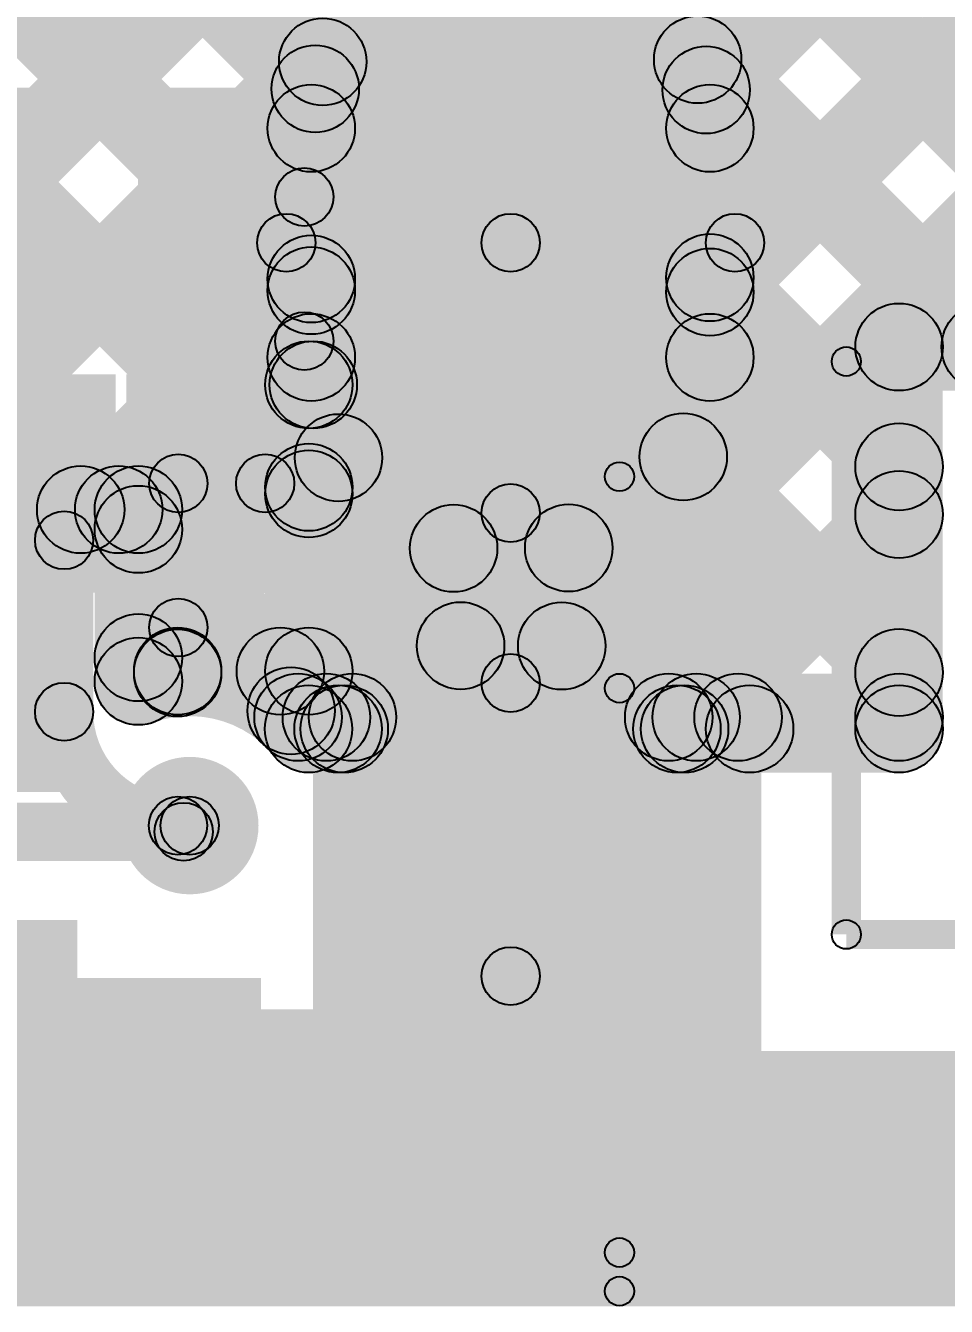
# Model space of a CAD drawing. Header units: millimetres. Extents: x 0 to 210, y 0 to 213.
# Drawn here: x 1.7706 to 1.9288, y -0.1094 to 0.1107 of the extents above; entities that cross this region are included whole.
import ezdxf

# ---------------------------------------------------------------- set-up
doc = ezdxf.new("R2010")
doc.units = ezdxf.units.MM
doc.header["$MEASUREMENT"] = 0
for name, color, linetype in [('BottomLayer', 5, 'Continuous'), ('BottomPaste', 16, 'Continuous'), ('BottomSolder', 6, 'Continuous'), ('PadHoleLayer', 156, 'Continuous'), ('TopLayer', 1, 'Continuous'), ('TopOverlay', 2, 'Continuous'), ('TopPaste', 8, 'Continuous'), ('TopSolder', 216, 'Continuous'), ('ViaHoleLayer', 16, 'Continuous')]:
    doc.layers.add(name, color=color, linetype=linetype)

# ---------------------------------------------------------------- blocks, each defined once
blk = doc.blocks.new('HDR_F_1X4_15')
at = {"layer": 'TopOverlay'}
h = blk.add_hatch(color=2, dxfattribs=at)
edge = h.paths.add_edge_path()
edge.add_arc((-0.06, 0.04543), 0.0025, 0, 360)
h = blk.add_hatch(color=2, dxfattribs=at)
edge = h.paths.add_edge_path()
edge.add_arc((-0.06, 0.04543), 0.0025, 0, 360)
for points in [[(-0.06, 0.04293), (-0.06, 0.04793), (0.358, 0.04793), (0.358, 0.04293)], [(-0.0575, -0.053), (-0.0625, -0.053), (-0.0625, 0.04543), (-0.0575, 0.04543)], [(-0.06, -0.0555), (-0.06, -0.0505), (0.358, -0.0505), (0.358, -0.0555)]]:
    blk.add_hatch(color=2, dxfattribs=at).paths.add_polyline_path(points)
h = blk.add_hatch(color=2, dxfattribs=at)
edge = h.paths.add_edge_path()
edge.add_arc((-0.06, -0.053), 0.0025, 0, 360)
h = blk.add_hatch(color=2, dxfattribs=at)
edge = h.paths.add_edge_path()
edge.add_arc((-0.06, -0.053), 0.0025, 0, 360)
for centre in [(-0.06, 0.04543), (-0.06, 0.04543), (-0.06, -0.053), (-0.06, -0.053)]:
    blk.add_circle(centre, 0.0025, dxfattribs=at)
blk = doc.blocks.new('2305018_2_69')
at = {"layer": 'BottomLayer'}
h = blk.add_hatch(color=5, dxfattribs=at)
edge = h.paths.add_edge_path()
edge.add_arc((0.1752, 0.03937), 0.01673, 180, 360)
edge.add_line((0.19193, 0.03937), (0.19193, 0.07874))
edge.add_arc((0.1752, 0.07874), 0.01673, 0, 180)
edge.add_line((0.15846, 0.07874), (0.15846, 0.03937))
h = blk.add_hatch(color=5, dxfattribs=at)
edge = h.paths.add_edge_path()
edge.add_arc((0.1752, -0.09055), 0.01673, 180, 360)
edge.add_line((0.19193, -0.09055), (0.19193, -0.04331))
edge.add_arc((0.1752, -0.04331), 0.01673, 0, 180)
edge.add_line((0.15846, -0.04331), (0.15846, -0.09055))
at = {"layer": 'BottomSolder'}
h = blk.add_hatch(color=6, dxfattribs=at)
edge = h.paths.add_edge_path()
edge.add_arc((0.1752, 0.03937), 0.02073, 180, 360)
edge.add_line((0.19593, 0.03937), (0.19593, 0.07874))
edge.add_arc((0.1752, 0.07874), 0.02073, 0, 180)
edge.add_line((0.15446, 0.07874), (0.15446, 0.03937))
h = blk.add_hatch(color=6, dxfattribs=at)
edge = h.paths.add_edge_path()
edge.add_arc((0.1752, -0.09055), 0.02073, 180, 360)
edge.add_line((0.19593, -0.09055), (0.19593, -0.04331))
edge.add_arc((0.1752, -0.04331), 0.02073, 0, 180)
edge.add_line((0.15446, -0.04331), (0.15446, -0.09055))
at = {"layer": 'PadHoleLayer'}
h = blk.add_hatch(color=156, dxfattribs=at)
edge = h.paths.add_edge_path()
edge.add_arc((0.1752, 0.03937), 0.00886, 180, 360)
edge.add_line((0.18406, 0.03937), (0.18406, 0.07874))
edge.add_arc((0.1752, 0.07874), 0.00886, 0, 180)
edge.add_line((0.16634, 0.07874), (0.16634, 0.03937))
h = blk.add_hatch(color=156, dxfattribs=at)
edge = h.paths.add_edge_path()
edge.add_arc((0.1752, -0.09055), 0.00886, 180, 360)
edge.add_line((0.18406, -0.09055), (0.18406, -0.04331))
edge.add_arc((0.1752, -0.04331), 0.00886, 0, 180)
edge.add_line((0.16634, -0.04331), (0.16634, -0.09055))
at = {"layer": 'TopLayer'}
h = blk.add_hatch(color=1, dxfattribs=at)
edge = h.paths.add_edge_path()
edge.add_arc((0.1752, 0.03937), 0.01673, 180, 360)
edge.add_line((0.19193, 0.03937), (0.19193, 0.07874))
edge.add_arc((0.1752, 0.07874), 0.01673, 0, 180)
edge.add_line((0.15846, 0.07874), (0.15846, 0.03937))
for points in [[(0.08366, 0.08169), (0.0935, 0.08169), (0.0935, 0.05217), (0.08366, 0.05217)], [(0.11516, 0.08169), (0.125, 0.08169), (0.125, 0.05217), (0.11516, 0.05217)], [(0.13386, 0.08169), (0.14567, 0.08169), (0.14567, 0.05217), (0.13386, 0.05217)], [(0.0935, 0.03248), (0.10335, 0.03248), (0.10335, 0.00295), (0.0935, 0.00295)], [(0.11319, 0.03248), (0.12303, 0.03248), (0.12303, 0.00295), (0.11319, 0.00295)]]:
    blk.add_hatch(color=1, dxfattribs=at).paths.add_polyline_path(points)
h = blk.add_hatch(color=1, dxfattribs=at)
edge = h.paths.add_edge_path()
edge.add_arc((0.1752, -0.09055), 0.01673, 180, 360)
edge.add_line((0.19193, -0.09055), (0.19193, -0.04331))
edge.add_arc((0.1752, -0.04331), 0.01673, 0, 180)
edge.add_line((0.15846, -0.04331), (0.15846, -0.09055))
at = {"layer": 'TopOverlay'}
h = blk.add_hatch(color=2, dxfattribs=at)
edge = h.paths.add_edge_path()
edge.add_arc((0.1939, 0.01889), 0.0025, 0, 360)
for points in [[(0.1964, -0.01747), (0.1914, -0.01747), (0.1914, 0.01889), (0.1964, 0.01889)], [(0.1964, -0.12106), (0.1914, -0.12106), (0.1914, -0.11442), (0.1964, -0.11442)], [(-0.1939, -0.12356), (-0.1939, -0.11856), (0.1939, -0.11856), (0.1939, -0.12356)]]:
    blk.add_hatch(color=2, dxfattribs=at).paths.add_polyline_path(points)
h = blk.add_hatch(color=2, dxfattribs=at)
edge = h.paths.add_edge_path()
edge.add_arc((0.1939, -0.01747), 0.0025, 0, 360)
h = blk.add_hatch(color=2, dxfattribs=at)
edge = h.paths.add_edge_path()
edge.add_arc((0.1939, -0.11442), 0.0025, 0, 360)
h = blk.add_hatch(color=2, dxfattribs=at)
edge = h.paths.add_edge_path()
edge.add_arc((0.1939, -0.12106), 0.0025, 0, 360)
h = blk.add_hatch(color=2, dxfattribs=at)
edge = h.paths.add_edge_path()
edge.add_arc((0.1939, -0.12106), 0.0025, 0, 360)
at = {"layer": 'TopPaste'}
for points in [[(0.08366, 0.08169), (0.0935, 0.08169), (0.0935, 0.05217), (0.08366, 0.05217)], [(0.11516, 0.08169), (0.125, 0.08169), (0.125, 0.05217), (0.11516, 0.05217)], [(0.13386, 0.08169), (0.14567, 0.08169), (0.14567, 0.05217), (0.13386, 0.05217)], [(0.0935, 0.03248), (0.10335, 0.03248), (0.10335, 0.00295), (0.0935, 0.00295)], [(0.11319, 0.03248), (0.12303, 0.03248), (0.12303, 0.00295), (0.11319, 0.00295)]]:
    blk.add_hatch(color=8, dxfattribs=at).paths.add_polyline_path(points)
at = {"layer": 'TopSolder'}
h = blk.add_hatch(color=216, dxfattribs=at)
edge = h.paths.add_edge_path()
edge.add_arc((0.1752, 0.03937), 0.02073, 180, 360)
edge.add_line((0.19593, 0.03937), (0.19593, 0.07874))
edge.add_arc((0.1752, 0.07874), 0.02073, 0, 180)
edge.add_line((0.15446, 0.07874), (0.15446, 0.03937))
for points in [[(0.07966, 0.08569), (0.0975, 0.08569), (0.0975, 0.04817), (0.07966, 0.04817)], [(0.11116, 0.08569), (0.129, 0.08569), (0.129, 0.04817), (0.11116, 0.04817)], [(0.12986, 0.08569), (0.14967, 0.08569), (0.14967, 0.04817), (0.12986, 0.04817)], [(0.0895, 0.03648), (0.10735, 0.03648), (0.10735, -0.00105), (0.0895, -0.00105)], [(0.10919, 0.03648), (0.12703, 0.03648), (0.12703, -0.00105), (0.10919, -0.00105)]]:
    blk.add_hatch(color=216, dxfattribs=at).paths.add_polyline_path(points)
h = blk.add_hatch(color=216, dxfattribs=at)
edge = h.paths.add_edge_path()
edge.add_arc((0.1752, -0.09055), 0.02073, 180, 360)
edge.add_line((0.19593, -0.09055), (0.19593, -0.04331))
edge.add_arc((0.1752, -0.04331), 0.02073, 0, 180)
edge.add_line((0.15446, -0.04331), (0.15446, -0.09055))
at = {"layer": 'TopOverlay'}
for centre in [(0.1939, 0.01889), (0.1939, -0.01747), (0.1939, -0.11442), (0.1939, -0.12106), (0.1939, -0.12106)]:
    blk.add_circle(centre, 0.0025, dxfattribs=at)
blk = doc.blocks.new('RES_0603_B_92')
at = {"layer": 'BottomLayer'}
for points in [[(-0.045, -0.0175), (-0.045, 0.0175), (-0.015, 0.0175), (-0.015, -0.0175)], [(0.015, -0.0175), (0.015, 0.0175), (0.045, 0.0175), (0.045, -0.0175)]]:
    blk.add_hatch(color=5, dxfattribs=at).paths.add_polyline_path(points)
at = {"layer": 'BottomPaste'}
for points in [[(-0.045, -0.0175), (-0.045, 0.0175), (-0.015, 0.0175), (-0.015, -0.0175)], [(0.015, -0.0175), (0.015, 0.0175), (0.045, 0.0175), (0.045, -0.0175)]]:
    blk.add_hatch(color=16, dxfattribs=at).paths.add_polyline_path(points)
at = {"layer": 'BottomSolder'}
for points in [[(-0.049, -0.0215), (-0.049, 0.0215), (-0.011, 0.0215), (-0.011, -0.0215)], [(0.011, -0.0215), (0.011, 0.0215), (0.049, 0.0215), (0.049, -0.0215)]]:
    blk.add_hatch(color=6, dxfattribs=at).paths.add_polyline_path(points)

msp = doc.modelspace()

# ---------------------------------------------------------------- hatches: boundary and pattern name
at = {"layer": 'BottomLayer'}
for points in [[(1.86798, -0.00124), (1.85738, 0.00937), (2.02891, 0.18091), (2.03952, 0.1703)], [(1.72486, 0.14932), (1.73547, 0.15993), (1.82498, 0.07042), (1.81437, 0.05982)], [(1.72132, 0.11751), (1.73192, 0.12812), (1.85063, 0.00942), (1.84002, -0.00119)], [(1.89344, 0.05958), (1.88283, 0.07018), (1.93899, 0.12634), (1.9496, 0.11574)], [(1.69967, 0.00723), (1.68906, 0.01783), (1.79561, 0.12438), (1.80622, 0.11377)], [(1.79577, 0.11377), (1.80637, 0.12438), (1.82565, 0.1051), (1.81505, 0.09449)], [(1.8928, 0.09429), (1.8822, 0.1049), (1.90168, 0.12438), (1.91228, 0.11377)], [(1.90183, 0.11377), (1.91244, 0.12438), (1.97608, 0.06074), (1.96547, 0.05014)], [(1.69772, 0.10575), (1.70833, 0.11636), (1.79188, 0.0328), (1.78128, 0.0222)], [(1.81997, -0.09761), (1.89597, -0.09761), (1.89597, 0.11639), (1.81997, 0.11639)], [(1.88074, 0.09951), (1.89135, 0.11012), (1.94072, 0.06074), (1.93011, 0.05014)], [(1.75, 0.0222), (1.73939, 0.0328), (1.81633, 0.10975), (1.82694, 0.09914)], [(1.82717, 0.05365), (1.81217, 0.05365), (1.81217, 0.09302), (1.82717, 0.09302)], [(1.89564, 0.05365), (1.88064, 0.05365), (1.88064, 0.09302), (1.89564, 0.09302)], [(1.81536, 0.06834), (1.81536, 0.07834), (1.85391, 0.07834), (1.85391, 0.06834)], [(1.85391, 0.06834), (1.85391, 0.07834), (1.89245, 0.07834), (1.89245, 0.06834)], [(1.85891, 0.02692), (1.84891, 0.02692), (1.84891, 0.07334), (1.85891, 0.07334)], [(1.88283, 0.06206), (1.89344, 0.07267), (1.92595, 0.04016), (1.91534, 0.02956)], [(1.78535, 0.0222), (1.77474, 0.0328), (1.81437, 0.07243), (1.82498, 0.06182)], [(1.92064, 0.04794), (1.92064, 0.06294), (2.02051, 0.06294), (2.02051, 0.04794)], [(1.92814, -0.00818), (1.91314, -0.00818), (1.91314, 0.05544), (1.92814, 0.05544)], [(1.87827, 0.03127), (1.88888, 0.04188), (1.92595, 0.00481), (1.91534, -0.0058)], [(1.79527, -0.00324), (1.78467, 0.00737), (1.81902, 0.04173), (1.82963, 0.03112)], [(1.72597, 0.02), (1.72597, 0.035), (1.78997, 0.035), (1.78997, 0.02)], [(1.78128, 0.0222), (1.79188, 0.0328), (1.79527, 0.02942), (1.78467, 0.01881)], [(1.89109, -0.01348), (1.88048, -0.00288), (1.91534, 0.03198), (1.92595, 0.02137)], [(1.78467, 0.01881), (1.79527, 0.02942), (1.82757, -0.00288), (1.81696, -0.01348)], [(1.79747, -0.002), (1.78247, -0.002), (1.78247, 0.0275), (1.79747, 0.0275)], [(1.8215, -0.01236), (1.81089, -0.00176), (1.83881, 0.02616), (1.84941, 0.01555)], [(1.85858, 0.0156), (1.86919, 0.02621), (1.89828, -0.00288), (1.88767, -0.01348)], [(1.81739, -0.01568), (1.81739, -0.00068), (1.82675, -0.00068), (1.82675, -0.01568)], [(1.88106, -0.01568), (1.88106, -0.00068), (1.92064, -0.00068), (1.92064, -0.01568)], [(1.85891, -0.05265), (1.84891, -0.05265), (1.84891, -0.00229), (1.85891, -0.00229)], [(1.64838, -0.03285), (1.64838, -0.02285), (1.79773, -0.02285), (1.79773, -0.03285)], [(1.80126, -0.03139), (1.79419, -0.02431), (1.79525, -0.02325), (1.80232, -0.03032)], [(0.58, -0.10939), (1.837, -0.10939), (1.837, -0.05834), (0.58, -0.05834)], [(1.343, -0.10939), (2.528, -0.10939), (2.528, -0.06551), (1.343, -0.06551)]]:
    msp.add_hatch(color=5, dxfattribs=at).paths.add_polyline_path(points)
h = msp.add_hatch(color=5, dxfattribs=at)
edge = h.paths.add_edge_path()
edge.add_arc((1.88604, 0.10482), 0.0075, 0, 360)
h = msp.add_hatch(color=5, dxfattribs=at)
edge = h.paths.add_edge_path()
edge.add_arc((1.82163, 0.10444), 0.0075, 0, 360)
h = msp.add_hatch(color=5, dxfattribs=at)
edge = h.paths.add_edge_path()
edge.add_arc((1.82035, 0.0998), 0.0075, 0, 360)
h = msp.add_hatch(color=5, dxfattribs=at)
edge = h.paths.add_edge_path()
edge.add_arc((1.8875, 0.0996), 0.0075, 0, 360)
h = msp.add_hatch(color=5, dxfattribs=at)
edge = h.paths.add_edge_path()
edge.add_arc((1.81967, 0.09302), 0.0075, 0, 360)
h = msp.add_hatch(color=5, dxfattribs=at)
edge = h.paths.add_edge_path()
edge.add_arc((1.81967, 0.09302), 0.0075, 0, 360)
h = msp.add_hatch(color=5, dxfattribs=at)
edge = h.paths.add_edge_path()
edge.add_arc((1.88814, 0.09302), 0.0075, 0, 360)
h = msp.add_hatch(color=5, dxfattribs=at)
edge = h.paths.add_edge_path()
edge.add_arc((1.88814, 0.09302), 0.0075, 0, 360)
h = msp.add_hatch(color=5, dxfattribs=at)
edge = h.paths.add_edge_path()
edge.add_arc((1.81536, 0.07334), 0.005, 0, 360)
h = msp.add_hatch(color=5, dxfattribs=at)
edge = h.paths.add_edge_path()
edge.add_arc((1.85391, 0.07334), 0.005, 0, 360)
h = msp.add_hatch(color=5, dxfattribs=at)
edge = h.paths.add_edge_path()
edge.add_arc((1.85391, 0.07334), 0.005, 0, 360)
h = msp.add_hatch(color=5, dxfattribs=at)
edge = h.paths.add_edge_path()
edge.add_arc((1.85391, 0.07334), 0.005, 0, 360)
h = msp.add_hatch(color=5, dxfattribs=at)
edge = h.paths.add_edge_path()
edge.add_arc((1.89245, 0.07334), 0.005, 0, 360)
h = msp.add_hatch(color=5, dxfattribs=at)
edge = h.paths.add_edge_path()
edge.add_arc((1.88814, 0.06736), 0.0075, 0, 360)
h = msp.add_hatch(color=5, dxfattribs=at)
edge = h.paths.add_edge_path()
edge.add_arc((1.81967, 0.06713), 0.0075, 0, 360)
h = msp.add_hatch(color=5, dxfattribs=at)
edge = h.paths.add_edge_path()
edge.add_arc((1.81967, 0.06512), 0.0075, 0, 360)
h = msp.add_hatch(color=5, dxfattribs=at)
edge = h.paths.add_edge_path()
edge.add_arc((1.88814, 0.06488), 0.0075, 0, 360)
h = msp.add_hatch(color=5, dxfattribs=at)
edge = h.paths.add_edge_path()
edge.add_arc((1.92064, 0.05544), 0.0075, 0, 360)
h = msp.add_hatch(color=5, dxfattribs=at)
edge = h.paths.add_edge_path()
edge.add_arc((1.92064, 0.05544), 0.0075, 0, 360)
h = msp.add_hatch(color=5, dxfattribs=at)
edge = h.paths.add_edge_path()
edge.add_arc((1.93542, 0.05544), 0.0075, 0, 360)
h = msp.add_hatch(color=5, dxfattribs=at)
edge = h.paths.add_edge_path()
edge.add_arc((1.81967, 0.05365), 0.0075, 0, 360)
h = msp.add_hatch(color=5, dxfattribs=at)
edge = h.paths.add_edge_path()
edge.add_arc((1.81967, 0.05365), 0.0075, 0, 360)
h = msp.add_hatch(color=5, dxfattribs=at)
edge = h.paths.add_edge_path()
edge.add_arc((1.88814, 0.05365), 0.0075, 0, 360)
h = msp.add_hatch(color=5, dxfattribs=at)
edge = h.paths.add_edge_path()
edge.add_arc((1.88814, 0.05365), 0.0075, 0, 360)
h = msp.add_hatch(color=5, dxfattribs=at)
edge = h.paths.add_edge_path()
edge.add_arc((1.88357, 0.03657), 0.0075, 0, 360)
h = msp.add_hatch(color=5, dxfattribs=at)
edge = h.paths.add_edge_path()
edge.add_arc((1.82433, 0.03642), 0.0075, 0, 360)
h = msp.add_hatch(color=5, dxfattribs=at)
edge = h.paths.add_edge_path()
edge.add_arc((1.92064, 0.03486), 0.0075, 0, 360)
h = msp.add_hatch(color=5, dxfattribs=at)
edge = h.paths.add_edge_path()
edge.add_arc((1.78005, 0.0275), 0.0075, 0, 360)
h = msp.add_hatch(color=5, dxfattribs=at)
edge = h.paths.add_edge_path()
edge.add_arc((1.78658, 0.0275), 0.0075, 0, 360)
h = msp.add_hatch(color=5, dxfattribs=at)
edge = h.paths.add_edge_path()
edge.add_arc((1.78658, 0.0275), 0.0075, 0, 360)
h = msp.add_hatch(color=5, dxfattribs=at)
edge = h.paths.add_edge_path()
edge.add_arc((1.78997, 0.0275), 0.0075, 0, 360)
h = msp.add_hatch(color=5, dxfattribs=at)
edge = h.paths.add_edge_path()
edge.add_arc((1.78997, 0.0275), 0.0075, 0, 360)
h = msp.add_hatch(color=5, dxfattribs=at)
edge = h.paths.add_edge_path()
edge.add_arc((1.92064, 0.02667), 0.0075, 0, 360)
h = msp.add_hatch(color=5, dxfattribs=at)
edge = h.paths.add_edge_path()
edge.add_arc((1.78997, 0.02411), 0.0075, 0, 360)
h = msp.add_hatch(color=5, dxfattribs=at)
edge = h.paths.add_edge_path()
edge.add_arc((1.78997, 0.02411), 0.0075, 0, 360)
h = msp.add_hatch(color=5, dxfattribs=at)
edge = h.paths.add_edge_path()
edge.add_arc((1.85391, 0.02692), 0.005, 0, 360)
h = msp.add_hatch(color=5, dxfattribs=at)
edge = h.paths.add_edge_path()
edge.add_arc((1.84411, 0.02085), 0.0075, 0, 360)
h = msp.add_hatch(color=5, dxfattribs=at)
edge = h.paths.add_edge_path()
edge.add_arc((1.86388, 0.02091), 0.0075, 0, 360)
h = msp.add_hatch(color=5, dxfattribs=at)
edge = h.paths.add_edge_path()
edge.add_arc((1.84532, 0.00411), 0.0075, 0, 360)
h = msp.add_hatch(color=5, dxfattribs=at)
edge = h.paths.add_edge_path()
edge.add_arc((1.86268, 0.00407), 0.0075, 0, 360)
h = msp.add_hatch(color=5, dxfattribs=at)
edge = h.paths.add_edge_path()
edge.add_arc((1.78997, 0.00207), 0.0075, 0, 360)
h = msp.add_hatch(color=5, dxfattribs=at)
edge = h.paths.add_edge_path()
edge.add_arc((1.92064, -0.00049), 0.0075, 0, 360)
h = msp.add_hatch(color=5, dxfattribs=at)
edge = h.paths.add_edge_path()
edge.add_arc((1.78997, -0.002), 0.0075, 0, 360)
h = msp.add_hatch(color=5, dxfattribs=at)
edge = h.paths.add_edge_path()
edge.add_arc((1.78997, -0.002), 0.0075, 0, 360)
h = msp.add_hatch(color=5, dxfattribs=at)
edge = h.paths.add_edge_path()
edge.add_arc((1.85391, -0.00229), 0.005, 0, 360)
h = msp.add_hatch(color=5, dxfattribs=at)
edge = h.paths.add_edge_path()
edge.add_arc((1.8162, -0.00706), 0.0075, 0, 360)
h = msp.add_hatch(color=5, dxfattribs=at)
edge = h.paths.add_edge_path()
edge.add_arc((1.81739, -0.00818), 0.0075, 0, 360)
h = msp.add_hatch(color=5, dxfattribs=at)
edge = h.paths.add_edge_path()
edge.add_arc((1.81739, -0.00818), 0.0075, 0, 360)
h = msp.add_hatch(color=5, dxfattribs=at)
edge = h.paths.add_edge_path()
edge.add_arc((1.82226, -0.00818), 0.0075, 0, 360)
h = msp.add_hatch(color=5, dxfattribs=at)
edge = h.paths.add_edge_path()
edge.add_arc((1.82675, -0.00818), 0.0075, 0, 360)
h = msp.add_hatch(color=5, dxfattribs=at)
edge = h.paths.add_edge_path()
edge.add_arc((1.82675, -0.00818), 0.0075, 0, 360)
h = msp.add_hatch(color=5, dxfattribs=at)
edge = h.paths.add_edge_path()
edge.add_arc((1.88106, -0.00818), 0.0075, 0, 360)
h = msp.add_hatch(color=5, dxfattribs=at)
edge = h.paths.add_edge_path()
edge.add_arc((1.88106, -0.00818), 0.0075, 0, 360)
h = msp.add_hatch(color=5, dxfattribs=at)
edge = h.paths.add_edge_path()
edge.add_arc((1.88579, -0.00818), 0.0075, 0, 360)
h = msp.add_hatch(color=5, dxfattribs=at)
edge = h.paths.add_edge_path()
edge.add_arc((1.89297, -0.00818), 0.0075, 0, 360)
h = msp.add_hatch(color=5, dxfattribs=at)
edge = h.paths.add_edge_path()
edge.add_arc((1.92064, -0.00818), 0.0075, 0, 360)
h = msp.add_hatch(color=5, dxfattribs=at)
edge = h.paths.add_edge_path()
edge.add_arc((1.92064, -0.00818), 0.0075, 0, 360)
h = msp.add_hatch(color=5, dxfattribs=at)
edge = h.paths.add_edge_path()
edge.add_arc((1.79879, -0.02679), 0.01181, 0, 360)
h = msp.add_hatch(color=5, dxfattribs=at)
edge = h.paths.add_edge_path()
edge.add_arc((1.79879, -0.02679), 0.005, 0, 360)
h = msp.add_hatch(color=5, dxfattribs=at)
edge = h.paths.add_edge_path()
edge.add_arc((1.79773, -0.02785), 0.005, 0, 360)
h = msp.add_hatch(color=5, dxfattribs=at)
edge = h.paths.add_edge_path()
edge.add_arc((1.79773, -0.02785), 0.005, 0, 360)
h = msp.add_hatch(color=5, dxfattribs=at)
edge = h.paths.add_edge_path()
edge.add_arc((1.85391, -0.05265), 0.005, 0, 360)
at = {"layer": 'TopLayer'}
for points in [[(1.8928, 0.09429), (1.8822, 0.1049), (1.9051, 0.1278), (1.91571, 0.1172)], [(1.89841, 0.1172), (1.90902, 0.1278), (1.95038, 0.08644), (1.93977, 0.07584)], [(1.89344, 0.05958), (1.88283, 0.07018), (1.93977, 0.12712), (1.95038, 0.11651)], [(1.88074, 0.09951), (1.89135, 0.11012), (1.94072, 0.06074), (1.93011, 0.05014)], [(1.79682, 0.01435), (1.89697, 0.01435), (1.89697, 0.09874), (1.79682, 0.09874)], [(1.89564, 0.05365), (1.88064, 0.05365), (1.88064, 0.09302), (1.89564, 0.09302)], [(1.86798, -0.00124), (1.85738, 0.00937), (1.93977, 0.09177), (1.95038, 0.08116)], [(1.82347, 0.05645), (1.81347, 0.05645), (1.81347, 0.08121), (1.82347, 0.08121)], [(1.85391, 0.06834), (1.85391, 0.07834), (1.89245, 0.07834), (1.89245, 0.06834)], [(1.85891, 0.02692), (1.84891, 0.02692), (1.84891, 0.07334), (1.85891, 0.07334)], [(1.88283, 0.06206), (1.89344, 0.07267), (1.92595, 0.04016), (1.91534, 0.02956)], [(1.92064, 0.04794), (1.92064, 0.06294), (1.94507, 0.06294), (1.94507, 0.04794)], [(1.92814, -0.01018), (1.91314, -0.01018), (1.91314, 0.05544), (1.92814, 0.05544)], [(1.82674, -0.00026), (1.81174, -0.00026), (1.81174, 0.04895), (1.82674, 0.04895)], [(1.82076, -0.10824), (1.89697, -0.10824), (1.89697, 0.04591), (1.82076, 0.04591)], [(1.87827, 0.03127), (1.88888, 0.04188), (1.92595, 0.00481), (1.91534, -0.0058)], [(1.82454, 0.02603), (1.81394, 0.03664), (1.81902, 0.04173), (1.82963, 0.03112)], [(1.79682, 0.027), (1.79682, 0.037), (1.81174, 0.037), (1.81174, 0.027)], [(1.81394, 0.02489), (1.82454, 0.0355), (1.85063, 0.00942), (1.84002, -0.00119)], [(1.80182, 0.00724), (1.79182, 0.00724), (1.79182, 0.032), (1.80182, 0.032)], [(1.88909, -0.01548), (1.87848, -0.00488), (1.91534, 0.03198), (1.92595, 0.02137)], [(1.8215, -0.01236), (1.81089, -0.00176), (1.83881, 0.02616), (1.84941, 0.01555)], [(1.85858, 0.0156), (1.86919, 0.02621), (1.90028, -0.00488), (1.88967, -0.01548)], [(1.78221, -0.00724), (1.77221, -0.00724), (1.77221, 0.02224), (1.78221, 0.02224)], [(1.79671, -0.00776), (1.79671, 0.00724), (1.81924, 0.00724), (1.81924, -0.00776)], [(1.80904, -0.00557), (1.81965, 0.00504), (1.82957, -0.00488), (1.81896, -0.01548)], [(1.81919, -0.01768), (1.81919, -0.00268), (1.82533, -0.00268), (1.82533, -0.01768)], [(1.85891, -0.05265), (1.84891, -0.05265), (1.84891, -0.00229), (1.85891, -0.00229)], [(1.88248, -0.01768), (1.88248, -0.00268), (1.92064, -0.00268), (1.92064, -0.01768)], [(1.5, -0.10824), (1.811, -0.10824), (1.811, -0.053), (1.5, -0.053)]]:
    msp.add_hatch(color=1, dxfattribs=at).paths.add_polyline_path(points)
h = msp.add_hatch(color=1, dxfattribs=at)
edge = h.paths.add_edge_path()
edge.add_arc((1.88604, 0.10482), 0.0075, 0, 360)
h = msp.add_hatch(color=1, dxfattribs=at)
edge = h.paths.add_edge_path()
edge.add_arc((1.8875, 0.0996), 0.0075, 0, 360)
h = msp.add_hatch(color=1, dxfattribs=at)
edge = h.paths.add_edge_path()
edge.add_arc((1.88814, 0.09302), 0.0075, 0, 360)
h = msp.add_hatch(color=1, dxfattribs=at)
edge = h.paths.add_edge_path()
edge.add_arc((1.88814, 0.09302), 0.0075, 0, 360)
h = msp.add_hatch(color=1, dxfattribs=at)
edge = h.paths.add_edge_path()
edge.add_arc((1.81847, 0.08121), 0.005, 0, 360)
h = msp.add_hatch(color=1, dxfattribs=at)
edge = h.paths.add_edge_path()
edge.add_arc((1.85391, 0.07334), 0.005, 0, 360)
h = msp.add_hatch(color=1, dxfattribs=at)
edge = h.paths.add_edge_path()
edge.add_arc((1.85391, 0.07334), 0.005, 0, 360)
h = msp.add_hatch(color=1, dxfattribs=at)
edge = h.paths.add_edge_path()
edge.add_arc((1.89245, 0.07334), 0.005, 0, 360)
h = msp.add_hatch(color=1, dxfattribs=at)
edge = h.paths.add_edge_path()
edge.add_arc((1.88814, 0.06736), 0.0075, 0, 360)
h = msp.add_hatch(color=1, dxfattribs=at)
edge = h.paths.add_edge_path()
edge.add_arc((1.88814, 0.06488), 0.0075, 0, 360)
h = msp.add_hatch(color=1, dxfattribs=at)
edge = h.paths.add_edge_path()
edge.add_arc((1.92064, 0.05544), 0.0075, 0, 360)
h = msp.add_hatch(color=1, dxfattribs=at)
edge = h.paths.add_edge_path()
edge.add_arc((1.92064, 0.05544), 0.0075, 0, 360)
h = msp.add_hatch(color=1, dxfattribs=at)
edge = h.paths.add_edge_path()
edge.add_arc((1.93542, 0.05544), 0.0075, 0, 360)
h = msp.add_hatch(color=1, dxfattribs=at)
edge = h.paths.add_edge_path()
edge.add_arc((1.81847, 0.05645), 0.005, 0, 360)
h = msp.add_hatch(color=1, dxfattribs=at)
edge = h.paths.add_edge_path()
edge.add_arc((1.88814, 0.05365), 0.0075, 0, 360)
h = msp.add_hatch(color=1, dxfattribs=at)
edge = h.paths.add_edge_path()
edge.add_arc((1.88814, 0.05365), 0.0075, 0, 360)
h = msp.add_hatch(color=1, dxfattribs=at)
edge = h.paths.add_edge_path()
edge.add_arc((1.81924, 0.04895), 0.0075, 0, 360)
h = msp.add_hatch(color=1, dxfattribs=at)
edge = h.paths.add_edge_path()
edge.add_arc((1.82, 0.04895), 0.0075, 0, 360)
h = msp.add_hatch(color=1, dxfattribs=at)
edge = h.paths.add_edge_path()
edge.add_arc((1.88357, 0.03657), 0.0075, 0, 360)
h = msp.add_hatch(color=1, dxfattribs=at)
edge = h.paths.add_edge_path()
edge.add_arc((1.82433, 0.03642), 0.0075, 0, 360)
h = msp.add_hatch(color=1, dxfattribs=at)
edge = h.paths.add_edge_path()
edge.add_arc((1.92064, 0.03486), 0.0075, 0, 360)
h = msp.add_hatch(color=1, dxfattribs=at)
edge = h.paths.add_edge_path()
edge.add_arc((1.81924, 0.03134), 0.0075, 0, 360)
h = msp.add_hatch(color=1, dxfattribs=at)
edge = h.paths.add_edge_path()
edge.add_arc((1.81924, 0.0302), 0.0075, 0, 360)
h = msp.add_hatch(color=1, dxfattribs=at)
edge = h.paths.add_edge_path()
edge.add_arc((1.79682, 0.032), 0.005, 0, 360)
h = msp.add_hatch(color=1, dxfattribs=at)
edge = h.paths.add_edge_path()
edge.add_arc((1.79682, 0.032), 0.005, 0, 360)
h = msp.add_hatch(color=1, dxfattribs=at)
edge = h.paths.add_edge_path()
edge.add_arc((1.81174, 0.032), 0.005, 0, 360)
h = msp.add_hatch(color=1, dxfattribs=at)
edge = h.paths.add_edge_path()
edge.add_arc((1.92064, 0.02667), 0.0075, 0, 360)
h = msp.add_hatch(color=1, dxfattribs=at)
edge = h.paths.add_edge_path()
edge.add_arc((1.85391, 0.02692), 0.005, 0, 360)
h = msp.add_hatch(color=1, dxfattribs=at)
edge = h.paths.add_edge_path()
edge.add_arc((1.77721, 0.02224), 0.005, 0, 360)
h = msp.add_hatch(color=1, dxfattribs=at)
edge = h.paths.add_edge_path()
edge.add_arc((1.84411, 0.02085), 0.0075, 0, 360)
h = msp.add_hatch(color=1, dxfattribs=at)
edge = h.paths.add_edge_path()
edge.add_arc((1.86388, 0.02091), 0.0075, 0, 360)
h = msp.add_hatch(color=1, dxfattribs=at)
edge = h.paths.add_edge_path()
edge.add_arc((1.79682, 0.00724), 0.005, 0, 360)
h = msp.add_hatch(color=1, dxfattribs=at)
edge = h.paths.add_edge_path()
edge.add_arc((1.84532, 0.00411), 0.0075, 0, 360)
h = msp.add_hatch(color=1, dxfattribs=at)
edge = h.paths.add_edge_path()
edge.add_arc((1.86268, 0.00407), 0.0075, 0, 360)
h = msp.add_hatch(color=1, dxfattribs=at)
edge = h.paths.add_edge_path()
edge.add_arc((1.79671, -0.00026), 0.0075, 0, 360)
h = msp.add_hatch(color=1, dxfattribs=at)
edge = h.paths.add_edge_path()
edge.add_arc((1.79671, -0.00056), 0.0075, 0, 360)
h = msp.add_hatch(color=1, dxfattribs=at)
edge = h.paths.add_edge_path()
edge.add_arc((1.81435, -0.00026), 0.0075, 0, 360)
h = msp.add_hatch(color=1, dxfattribs=at)
edge = h.paths.add_edge_path()
edge.add_arc((1.81924, -0.00026), 0.0075, 0, 360)
h = msp.add_hatch(color=1, dxfattribs=at)
edge = h.paths.add_edge_path()
edge.add_arc((1.81924, -0.00026), 0.0075, 0, 360)
h = msp.add_hatch(color=1, dxfattribs=at)
edge = h.paths.add_edge_path()
edge.add_arc((1.92064, -0.00049), 0.0075, 0, 360)
h = msp.add_hatch(color=1, dxfattribs=at)
edge = h.paths.add_edge_path()
edge.add_arc((1.85391, -0.00229), 0.005, 0, 360)
h = msp.add_hatch(color=1, dxfattribs=at)
edge = h.paths.add_edge_path()
edge.add_arc((1.8162, -0.00706), 0.0075, 0, 360)
h = msp.add_hatch(color=1, dxfattribs=at)
edge = h.paths.add_edge_path()
edge.add_arc((1.77721, -0.00724), 0.005, 0, 360)
h = msp.add_hatch(color=1, dxfattribs=at)
edge = h.paths.add_edge_path()
edge.add_arc((1.77721, -0.00724), 0.005, 0, 360)
h = msp.add_hatch(color=1, dxfattribs=at)
edge = h.paths.add_edge_path()
edge.add_arc((1.81919, -0.01018), 0.0075, 0, 360)
h = msp.add_hatch(color=1, dxfattribs=at)
edge = h.paths.add_edge_path()
edge.add_arc((1.81919, -0.01018), 0.0075, 0, 360)
h = msp.add_hatch(color=1, dxfattribs=at)
edge = h.paths.add_edge_path()
edge.add_arc((1.82426, -0.01018), 0.0075, 0, 360)
h = msp.add_hatch(color=1, dxfattribs=at)
edge = h.paths.add_edge_path()
edge.add_arc((1.82533, -0.01018), 0.0075, 0, 360)
h = msp.add_hatch(color=1, dxfattribs=at)
edge = h.paths.add_edge_path()
edge.add_arc((1.82533, -0.01018), 0.0075, 0, 360)
h = msp.add_hatch(color=1, dxfattribs=at)
edge = h.paths.add_edge_path()
edge.add_arc((1.88248, -0.01018), 0.0075, 0, 360)
h = msp.add_hatch(color=1, dxfattribs=at)
edge = h.paths.add_edge_path()
edge.add_arc((1.88248, -0.01018), 0.0075, 0, 360)
h = msp.add_hatch(color=1, dxfattribs=at)
edge = h.paths.add_edge_path()
edge.add_arc((1.88379, -0.01018), 0.0075, 0, 360)
h = msp.add_hatch(color=1, dxfattribs=at)
edge = h.paths.add_edge_path()
edge.add_arc((1.89497, -0.01018), 0.0075, 0, 360)
h = msp.add_hatch(color=1, dxfattribs=at)
edge = h.paths.add_edge_path()
edge.add_arc((1.92064, -0.01018), 0.0075, 0, 360)
h = msp.add_hatch(color=1, dxfattribs=at)
edge = h.paths.add_edge_path()
edge.add_arc((1.92064, -0.01018), 0.0075, 0, 360)
h = msp.add_hatch(color=1, dxfattribs=at)
edge = h.paths.add_edge_path()
edge.add_arc((1.79879, -0.02679), 0.01181, 0, 360)
h = msp.add_hatch(color=1, dxfattribs=at)
edge = h.paths.add_edge_path()
edge.add_arc((1.79676, -0.02679), 0.005, 0, 360)
h = msp.add_hatch(color=1, dxfattribs=at)
edge = h.paths.add_edge_path()
edge.add_arc((1.85391, -0.05265), 0.005, 0, 360)
at = {"layer": 'ViaHoleLayer'}
h = msp.add_hatch(color=16, dxfattribs=at)
edge = h.paths.add_edge_path()
edge.add_arc((1.79879, -0.02679), 0.00591, 0, 360)

# ---------------------------------------------------------------- linework, layer by layer
at = {"layer": 'BottomLayer', "const_width": 0.015}
for points in [[(1.81967, 0.09302, -0.21968), (1.8317, 0.11908)], [(1.87611, 0.11908, -0.21968), (1.88814, 0.09302)], [(1.88814, 0.05365, -1), (1.81967, 0.05365)], [(1.82675, -0.00818, -0.493056), (1.88106, -0.00818)], [(1.78997, -0.002, -0.289456), (1.81739, -0.00818)]]:
    msp.add_lwpolyline(points, format="xyb", dxfattribs=at)
at = {"layer": 'BottomLayer'}
for centre, radius in [((1.88604, 0.10482), 0.0075), ((1.82163, 0.10444), 0.0075), ((1.82035, 0.0998), 0.0075), ((1.8875, 0.0996), 0.0075), ((1.81967, 0.09302), 0.0075), ((1.81967, 0.09302), 0.0075), ((1.88814, 0.09302), 0.0075), ((1.88814, 0.09302), 0.0075), ((1.81536, 0.07334), 0.005), ((1.85391, 0.07334), 0.005), ((1.85391, 0.07334), 0.005), ((1.85391, 0.07334), 0.005), ((1.89245, 0.07334), 0.005), ((1.88814, 0.06736), 0.0075), ((1.81967, 0.06713), 0.0075), ((1.81967, 0.06512), 0.0075), ((1.88814, 0.06488), 0.0075), ((1.92064, 0.05544), 0.0075), ((1.92064, 0.05544), 0.0075), ((1.93542, 0.05544), 0.0075), ((1.81967, 0.05365), 0.0075), ((1.81967, 0.05365), 0.0075), ((1.88814, 0.05365), 0.0075), ((1.88814, 0.05365), 0.0075), ((1.88357, 0.03657), 0.0075), ((1.82433, 0.03642), 0.0075), ((1.92064, 0.03486), 0.0075), ((1.78005, 0.0275), 0.0075), ((1.78658, 0.0275), 0.0075), ((1.78658, 0.0275), 0.0075), ((1.78997, 0.0275), 0.0075), ((1.78997, 0.0275), 0.0075), ((1.92064, 0.02667), 0.0075), ((1.78997, 0.02411), 0.0075), ((1.78997, 0.02411), 0.0075), ((1.85391, 0.02692), 0.005), ((1.84411, 0.02085), 0.0075), ((1.86388, 0.02091), 0.0075), ((1.84532, 0.00411), 0.0075), ((1.86268, 0.00407), 0.0075), ((1.78997, 0.00207), 0.0075), ((1.92064, -0.00049), 0.0075), ((1.78997, -0.002), 0.0075), ((1.78997, -0.002), 0.0075), ((1.85391, -0.00229), 0.005), ((1.8162, -0.00706), 0.0075), ((1.81739, -0.00818), 0.0075), ((1.81739, -0.00818), 0.0075), ((1.82226, -0.00818), 0.0075), ((1.82675, -0.00818), 0.0075), ((1.82675, -0.00818), 0.0075), ((1.88106, -0.00818), 0.0075), ((1.88106, -0.00818), 0.0075), ((1.88579, -0.00818), 0.0075), ((1.89297, -0.00818), 0.0075), ((1.92064, -0.00818), 0.0075), ((1.92064, -0.00818), 0.0075), ((1.79879, -0.02679), 0.005), ((1.79773, -0.02785), 0.005), ((1.79773, -0.02785), 0.005), ((1.85391, -0.05265), 0.005)]:
    msp.add_circle(centre, radius, dxfattribs=at)
at = {"layer": 'TopLayer'}
for points, const_width in [([(1.87151, 0.12238, -0.263562), (1.88814, 0.09302)], 0.015), ([(1.88814, 0.05365, -0.933336), (1.82, 0.04895)], 0.015), ([(1.82533, -0.01018, -0.538468), (1.88248, -0.01018)], 0.015), ([(1.79671, -0.00056, -0.246471), (1.81919, -0.01018)], 0.015), ([(1.79676, -0.02679, -0.414214), (1.77721, -0.00724)], 0.01)]:
    msp.add_lwpolyline(points, format="xyb", dxfattribs=dict(at, const_width=const_width))
for centre, radius in [((1.88604, 0.10482), 0.0075), ((1.8875, 0.0996), 0.0075), ((1.88814, 0.09302), 0.0075), ((1.88814, 0.09302), 0.0075), ((1.81847, 0.08121), 0.005), ((1.85391, 0.07334), 0.005), ((1.85391, 0.07334), 0.005), ((1.89245, 0.07334), 0.005), ((1.88814, 0.06736), 0.0075), ((1.88814, 0.06488), 0.0075), ((1.92064, 0.05544), 0.0075), ((1.92064, 0.05544), 0.0075), ((1.93542, 0.05544), 0.0075), ((1.81847, 0.05645), 0.005), ((1.88814, 0.05365), 0.0075), ((1.88814, 0.05365), 0.0075), ((1.81924, 0.04895), 0.0075), ((1.82, 0.04895), 0.0075), ((1.88357, 0.03657), 0.0075), ((1.82433, 0.03642), 0.0075), ((1.92064, 0.03486), 0.0075), ((1.81924, 0.03134), 0.0075), ((1.81924, 0.0302), 0.0075), ((1.79682, 0.032), 0.005), ((1.79682, 0.032), 0.005), ((1.81174, 0.032), 0.005), ((1.92064, 0.02667), 0.0075), ((1.85391, 0.02692), 0.005), ((1.77721, 0.02224), 0.005), ((1.84411, 0.02085), 0.0075), ((1.86388, 0.02091), 0.0075), ((1.79682, 0.00724), 0.005), ((1.84532, 0.00411), 0.0075), ((1.86268, 0.00407), 0.0075), ((1.79671, -0.00026), 0.0075), ((1.79671, -0.00056), 0.0075), ((1.81435, -0.00026), 0.0075), ((1.81924, -0.00026), 0.0075), ((1.81924, -0.00026), 0.0075), ((1.92064, -0.00049), 0.0075), ((1.85391, -0.00229), 0.005), ((1.8162, -0.00706), 0.0075), ((1.77721, -0.00724), 0.005), ((1.77721, -0.00724), 0.005), ((1.81919, -0.01018), 0.0075), ((1.81919, -0.01018), 0.0075), ((1.82426, -0.01018), 0.0075), ((1.82533, -0.01018), 0.0075), ((1.82533, -0.01018), 0.0075), ((1.88248, -0.01018), 0.0075), ((1.88248, -0.01018), 0.0075), ((1.88379, -0.01018), 0.0075), ((1.89497, -0.01018), 0.0075), ((1.92064, -0.01018), 0.0075), ((1.92064, -0.01018), 0.0075), ((1.79676, -0.02679), 0.005), ((1.85391, -0.05265), 0.005)]:
    msp.add_circle(centre, radius, dxfattribs=at)

# ---------------------------------------------------------------- block references
for name, p, rotation in [('2305018_2_69', (1.67871, 0.01428), 360), ('HDR_F_1X4_15', (1.97157, 0.00751), 360), ('RES_0603_B_92', (1.75797, -0.032), 90)]:
    msp.add_blockref(name, p, dxfattribs=dict(rotation=rotation))

# ---------------------------------------------------------------- texts
at = {"layer": 'TopOverlay'}
msp.add_text('TESTING', height=0.07, rotation=360, dxfattribs=at).set_placement((1.91157, 0.05375))

doc.saveas('drawing.dxf')
